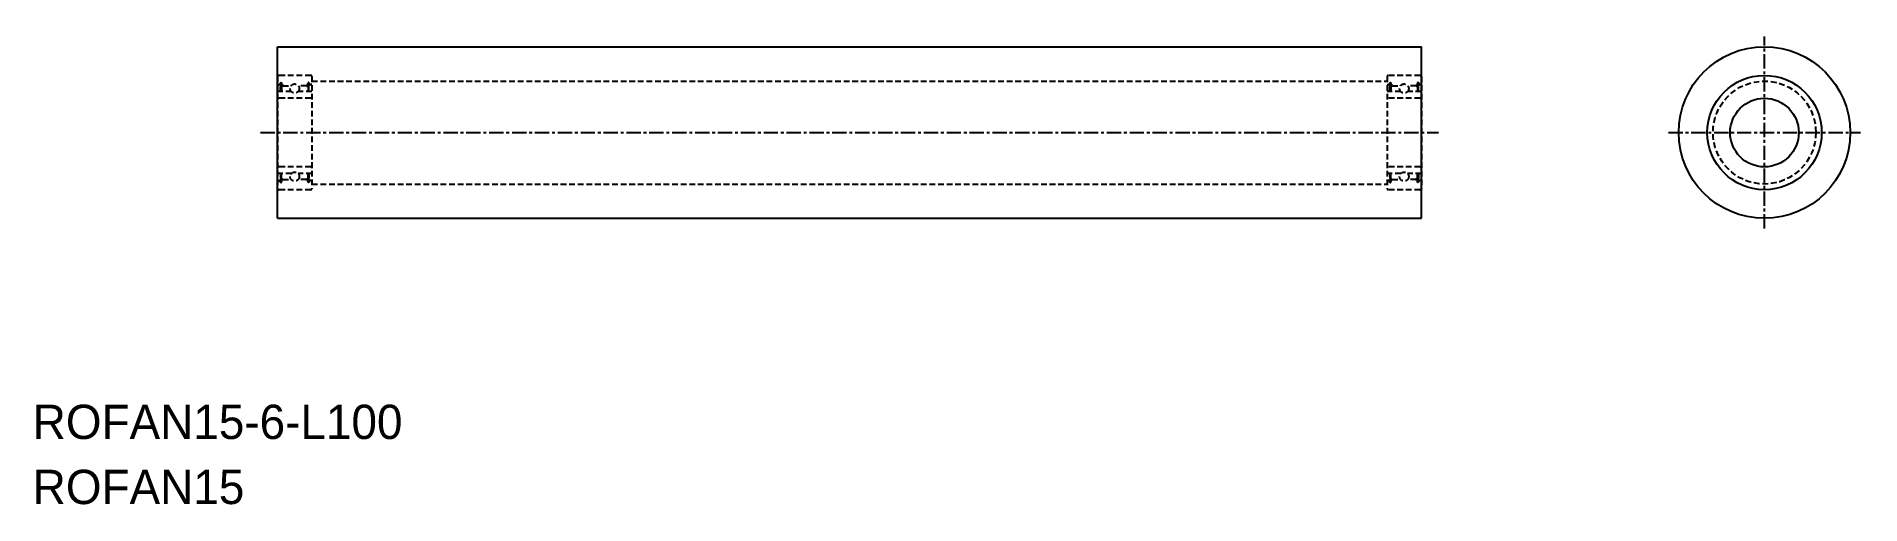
# Model space of a CAD drawing. Extents: x 5 to 165, y -7 to 34.
import ezdxf

# ---------------------------------------------------------------- set-up
doc = ezdxf.new("R2010")
doc.units = 0
doc.linetypes.add('CENTER', pattern=[2, 1.25, -0.25, 0.25, -0.25])
doc.linetypes.add('DASHED', pattern=[0.75, 0.5, -0.25])
doc.layers.get('0').update_dxf_attribs({"linetype": 'CONTINUOUS'})
doc.layers.add('CENTER', color=1, linetype='CENTER')

msp = doc.modelspace()

# ---------------------------------------------------------------- linework, layer by layer
at = {"color": 7, "linetype": 'CONTINUOUS'}
for p, q in [((26.37, 18.35), (26.37, 33.35)), ((26.37, 33.35), (126.37, 33.35)), ((126.37, 18.35), (126.37, 33.35)), ((26.37, 18.35), (126.37, 18.35))]:
    msp.add_line(p, q, dxfattribs=at)
at = {"color": 3, "linetype": 'DASHED'}
for p, q in [((26.37, 30.75), (26.37, 20.95)), ((29.27, 30.85), (26.47, 30.85)), ((29.37, 30.75), (29.37, 20.95)), ((29.37, 30.35), (123.37, 30.35)), ((123.37, 30.75), (123.37, 20.95)), ((126.27, 30.85), (123.47, 30.85)), ((126.37, 30.75), (126.37, 20.95)), ((26.37, 30.05), (26.54, 30.05)), ((27.58, 29.43), (26.37, 29.43)), ((29.27, 28.85), (26.47, 28.85)), ((26.54, 30.05), (26.64, 30.22)), ((26.59, 30.14), (26.59, 29.95)), ((26.71, 30.14), (26.59, 30.14)), ((26.59, 29.95), (26.71, 29.95)), ((26.62, 29.87), (26.71, 29.95)), ((26.62, 29.43), (26.62, 29.87)), ((26.71, 29.48), (26.62, 29.48)), ((26.64, 30.22), (26.71, 30.22)), ((26.71, 30.22), (26.71, 30.05)), ((26.71, 29.95), (26.71, 30.14)), ((26.71, 30.05), (26.79, 30.05)), ((26.79, 29.92), (26.71, 29.83)), ((26.71, 29.83), (26.71, 29.43)), ((26.79, 30.05), (26.79, 29.92)), ((26.79, 29.98), (26.82, 29.95)), ((26.82, 29.95), (27.56, 29.95)), ((29.37, 29.43), (28.16, 29.43)), ((28.91, 29.95), (28.18, 29.95)), ((28.94, 29.98), (28.91, 29.95)), ((28.94, 30.05), (28.94, 29.92)), ((29.03, 30.05), (28.94, 30.05)), ((28.94, 29.92), (29.03, 29.83)), ((29.1, 30.22), (29.03, 30.22)), ((29.03, 30.22), (29.03, 30.05)), ((29.03, 30.14), (29.15, 30.14)), ((29.03, 29.95), (29.03, 30.14)), ((29.15, 29.95), (29.03, 29.95)), ((29.11, 29.87), (29.03, 29.95)), ((29.03, 29.83), (29.03, 29.43)), ((29.03, 29.48), (29.11, 29.48)), ((29.2, 30.05), (29.1, 30.22)), ((29.11, 29.43), (29.11, 29.87)), ((29.15, 30.14), (29.15, 29.95)), ((29.37, 30.05), (29.2, 30.05)), ((123.37, 30.05), (123.54, 30.05)), ((124.58, 29.43), (123.37, 29.43)), ((126.27, 28.85), (123.47, 28.85)), ((123.54, 30.05), (123.64, 30.22)), ((123.59, 30.14), (123.59, 29.95)), ((123.71, 30.14), (123.59, 30.14)), ((123.59, 29.95), (123.71, 29.95)), ((123.62, 29.87), (123.71, 29.95)), ((123.62, 29.43), (123.62, 29.87)), ((123.71, 29.48), (123.62, 29.48)), ((123.64, 30.22), (123.71, 30.22)), ((123.71, 30.22), (123.71, 30.05)), ((123.71, 29.95), (123.71, 30.14)), ((123.71, 30.05), (123.79, 30.05)), ((123.79, 29.92), (123.71, 29.83)), ((123.71, 29.83), (123.71, 29.43)), ((123.79, 30.05), (123.79, 29.92)), ((123.79, 29.98), (123.82, 29.95)), ((123.82, 29.95), (124.56, 29.95)), ((126.37, 29.43), (125.16, 29.43)), ((125.91, 29.95), (125.18, 29.95)), ((125.94, 29.98), (125.91, 29.95)), ((125.94, 30.05), (125.94, 29.92)), ((126.03, 30.05), (125.94, 30.05)), ((125.94, 29.92), (126.03, 29.83)), ((126.1, 30.22), (126.03, 30.22)), ((126.03, 30.22), (126.03, 30.05)), ((126.03, 30.14), (126.15, 30.14)), ((126.03, 29.95), (126.03, 30.14)), ((126.15, 29.95), (126.03, 29.95)), ((126.11, 29.87), (126.03, 29.95)), ((126.03, 29.83), (126.03, 29.43)), ((126.03, 29.48), (126.11, 29.48)), ((126.2, 30.05), (126.1, 30.22)), ((126.11, 29.43), (126.11, 29.87)), ((126.15, 30.14), (126.15, 29.95)), ((126.37, 30.05), (126.2, 30.05)), ((29.27, 22.85), (26.47, 22.85)), ((126.27, 22.85), (123.47, 22.85)), ((27.58, 22.28), (26.37, 22.28)), ((26.37, 21.65), (26.54, 21.65)), ((29.27, 20.85), (26.47, 20.85)), ((26.54, 21.65), (26.64, 21.48)), ((26.59, 21.57), (26.59, 21.75)), ((26.59, 21.75), (26.71, 21.75)), ((26.71, 21.57), (26.59, 21.57)), ((26.62, 22.28), (26.62, 21.84)), ((26.71, 22.23), (26.62, 22.23)), ((26.62, 21.84), (26.71, 21.75)), ((26.64, 21.48), (26.71, 21.48)), ((26.71, 21.87), (26.71, 22.28)), ((26.79, 21.79), (26.71, 21.87)), ((26.71, 21.75), (26.71, 21.57)), ((26.71, 21.65), (26.79, 21.65)), ((26.71, 21.48), (26.71, 21.65)), ((26.79, 21.65), (26.79, 21.79)), ((26.79, 21.72), (26.82, 21.75)), ((26.82, 21.75), (27.56, 21.75)), ((29.37, 22.28), (28.16, 22.28)), ((28.91, 21.75), (28.18, 21.75)), ((28.94, 21.72), (28.91, 21.75)), ((28.94, 21.79), (29.03, 21.87)), ((28.94, 21.65), (28.94, 21.79)), ((29.03, 21.65), (28.94, 21.65)), ((29.03, 21.87), (29.03, 22.28)), ((29.03, 22.23), (29.11, 22.23)), ((29.11, 21.84), (29.03, 21.75)), ((29.15, 21.75), (29.03, 21.75)), ((29.03, 21.75), (29.03, 21.57)), ((29.03, 21.48), (29.03, 21.65)), ((29.03, 21.57), (29.15, 21.57)), ((29.1, 21.48), (29.03, 21.48)), ((29.2, 21.65), (29.1, 21.48)), ((29.11, 22.28), (29.11, 21.84)), ((29.15, 21.57), (29.15, 21.75)), ((29.37, 21.65), (29.2, 21.65)), ((29.37, 21.35), (123.37, 21.35)), ((124.58, 22.28), (123.37, 22.28)), ((123.37, 21.65), (123.54, 21.65)), ((126.27, 20.85), (123.47, 20.85)), ((123.54, 21.65), (123.64, 21.48)), ((123.59, 21.57), (123.59, 21.75)), ((123.59, 21.75), (123.71, 21.75)), ((123.71, 21.57), (123.59, 21.57)), ((123.62, 22.28), (123.62, 21.84)), ((123.71, 22.23), (123.62, 22.23)), ((123.62, 21.84), (123.71, 21.75)), ((123.64, 21.48), (123.71, 21.48)), ((123.71, 21.87), (123.71, 22.28)), ((123.79, 21.79), (123.71, 21.87)), ((123.71, 21.75), (123.71, 21.57)), ((123.71, 21.65), (123.79, 21.65)), ((123.71, 21.48), (123.71, 21.65)), ((123.79, 21.65), (123.79, 21.79)), ((123.79, 21.72), (123.82, 21.75)), ((123.82, 21.75), (124.56, 21.75)), ((126.37, 22.28), (125.16, 22.28)), ((125.91, 21.75), (125.18, 21.75)), ((125.94, 21.72), (125.91, 21.75)), ((125.94, 21.79), (126.03, 21.87)), ((125.94, 21.65), (125.94, 21.79)), ((126.03, 21.65), (125.94, 21.65)), ((126.03, 21.87), (126.03, 22.28)), ((126.03, 22.23), (126.11, 22.23)), ((126.11, 21.84), (126.03, 21.75)), ((126.15, 21.75), (126.03, 21.75)), ((126.03, 21.75), (126.03, 21.57)), ((126.03, 21.48), (126.03, 21.65)), ((126.03, 21.57), (126.15, 21.57)), ((126.1, 21.48), (126.03, 21.48)), ((126.2, 21.65), (126.1, 21.48)), ((126.11, 22.28), (126.11, 21.84)), ((126.15, 21.57), (126.15, 21.75)), ((126.37, 21.65), (126.2, 21.65))]:
    msp.add_line(p, q, dxfattribs=at)
at = {"color": 7, "linetype": 'CONTINUOUS'}
for radius in [7.5, 5, 3]:
    msp.add_circle((156.37, 25.85), radius, dxfattribs=at)
at = {"color": 3, "linetype": 'DASHED'}
for centre, radius in [((156.37, 25.85), 4.5), ((27.87, 29.7), 0.4), ((124.87, 29.7), 0.4), ((27.87, 22), 0.4), ((124.87, 22), 0.4)]:
    msp.add_circle(centre, radius, dxfattribs=at)
for centre, start, end in [((26.47, 30.75), 90, 180), ((29.27, 30.75), 0, 90), ((123.47, 30.75), 90, 180), ((126.27, 30.75), 0, 90), ((26.47, 28.95), 180, 270), ((29.27, 28.95), 270, 0), ((123.47, 28.95), 180, 270), ((126.27, 28.95), 270, 0), ((26.47, 22.75), 90, 180), ((29.27, 22.75), 360, 90), ((123.47, 22.75), 90, 180), ((126.27, 22.75), 360, 90), ((26.47, 20.95), 180, 270), ((29.27, 20.95), 270, 0), ((123.47, 20.95), 180, 270), ((126.27, 20.95), 270, 0)]:
    msp.add_arc(centre, 0.1, start, end, dxfattribs=at)
at = {"layer": 'CENTER', "color": 1, "linetype": 'CENTER'}
for p, q in [((156.37, 17.45), (156.37, 34.25)), ((24.87, 25.85), (127.87, 25.85)), ((147.97, 25.85), (164.77, 25.85))]:
    msp.add_line(p, q, dxfattribs=at)

# ---------------------------------------------------------------- texts
at = {"color": 7, "linetype": 'CONTINUOUS'}
for s, p in [('ROFAN15-6-L100', (4.96, -0.95)), ('ROFAN15', (4.96, -6.64))]:
    msp.add_text(s, height=3, dxfattribs=at).set_placement(p)

doc.saveas('drawing.dxf')
